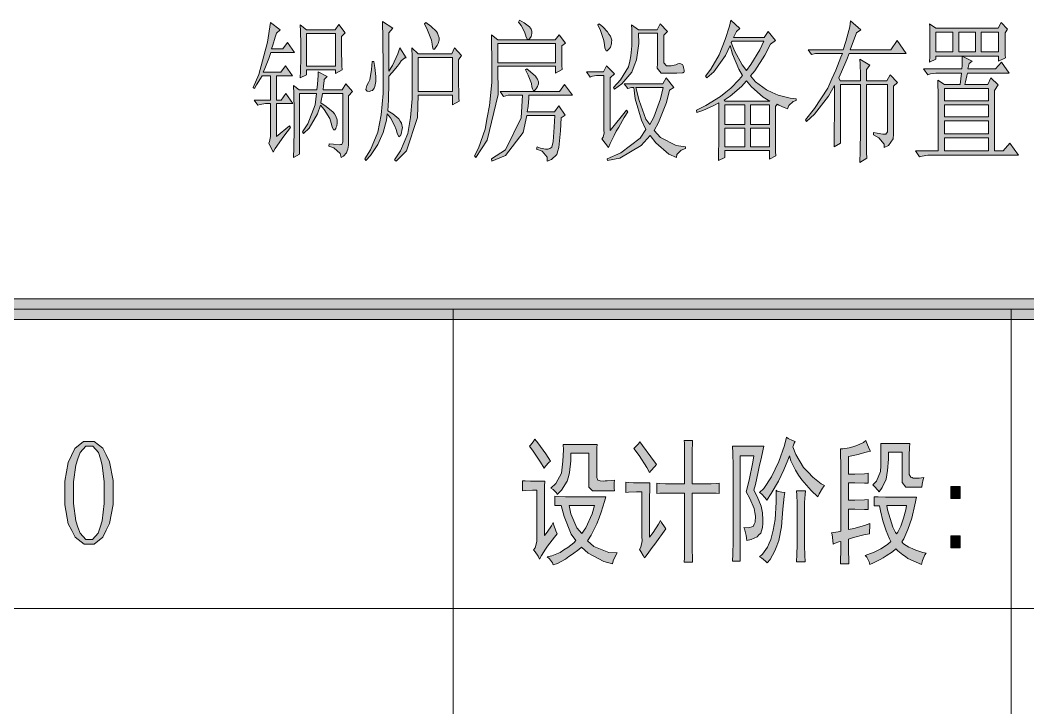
# Model space of a CAD drawing. Header units: millimetres. Extents: x 388 to 64525, y 87 to 607.
# Drawn here: x 64480.4 to 64501.52, y 325.46 to 339.87 of the extents above; entities that cross this region are included whole.
import ezdxf

# ---------------------------------------------------------------- set-up
doc = ezdxf.new("R2010")
doc.units = ezdxf.units.MM

msp = doc.modelspace()

# ---------------------------------------------------------------- hatches: boundary and pattern name
h = msp.add_hatch(color=0)
h.dxf.hatch_style = 2
h.paths.add_polyline_path([(64485.769, 337.431), (64486.041, 337.656), (64486.066, 337.62), (64485.923, 337.438), (64485.74, 337.18), (64485.704, 337.105), (64485.608, 337.294), (64485.626, 337.33), (64485.644, 337.431), (64485.644, 337.495), (64485.644, 338.122), (64485.597, 338.122), (64485.54, 338.122), (64485.429, 338.104), (64485.378, 338.086), (64485.3, 338.197), (64485.644, 338.197), (64485.644, 338.703), (64485.472, 338.703), (64485.436, 338.645), (64485.353, 338.513), (64485.307, 338.437), (64485.282, 338.462), (64485.403, 338.731), (64485.583, 339.412), (64485.644, 339.82), (64485.851, 339.67), (64485.769, 339.595), (64485.74, 339.512), (64485.694, 339.347), (64485.669, 339.269), (64485.905, 339.269), (64486.005, 339.405), (64486.149, 339.193), (64485.651, 339.193), (64485.608, 339.064), (64485.525, 338.86), (64485.489, 338.778), (64485.859, 338.778), (64485.959, 338.914), (64486.106, 338.703), (64485.769, 338.703), (64485.769, 338.197), (64485.869, 338.197), (64485.97, 338.337), (64486.113, 338.122), (64485.769, 338.122)])
h = msp.add_hatch(color=0)
h.paths.add_polyline_path([(64487.009, 338.828), (64486.403, 338.828), (64486.403, 338.728), (64486.267, 338.663), (64486.271, 338.803), (64486.278, 339.082), (64486.278, 339.222), (64486.278, 339.365), (64486.271, 339.638), (64486.267, 339.77), (64486.403, 339.666), (64487.001, 339.666), (64487.08, 339.781), (64487.209, 339.605), (64487.134, 339.53), (64487.134, 339.269), (64487.141, 338.914), (64487.145, 338.828), (64487.009, 338.753)])
h.paths.add_polyline_path([(64486.403, 339.591), (64486.403, 338.903), (64487.009, 338.903), (64487.009, 339.591)])
h = msp.add_hatch(color=0)
h.dxf.hatch_style = 2
h.paths.add_polyline_path([(64487.994, 339.845), (64488.213, 339.706), (64488.13, 339.605), (64488.13, 338.799), (64488.205, 338.921), (64488.316, 339.165), (64488.356, 339.29), (64488.492, 339.079), (64488.463, 339.079), (64488.388, 339.021), (64488.349, 338.964), (64488.309, 338.907), (64488.198, 338.774), (64488.13, 338.699), (64488.13, 338.563), (64488.119, 338.197), (64488.105, 337.972), (64488.209, 337.907), (64488.338, 337.8), (64488.367, 337.757), (64488.395, 337.714), (64488.413, 337.617), (64488.402, 337.563), (64488.395, 337.509), (64488.37, 337.445), (64488.352, 337.438), (64488.338, 337.427), (64488.298, 337.499), (64488.277, 337.581), (64488.248, 337.663), (64488.159, 337.825), (64488.094, 337.907), (64488.076, 337.775), (64488.005, 337.517), (64487.951, 337.391), (64487.897, 337.266), (64487.743, 337.033), (64487.643, 336.929), (64487.625, 336.965), (64487.743, 337.155), (64487.897, 337.524), (64487.933, 337.706), (64487.969, 337.889), (64488.005, 338.337), (64488.005, 338.599), (64488.005, 338.864), (64488.001, 339.487)])
h = msp.add_hatch(color=0)
h.dxf.hatch_style = 2
h.paths.add_polyline_path([(64488.9, 339.82), (64489.004, 339.745), (64489.126, 339.631), (64489.144, 339.595), (64489.162, 339.555), (64489.18, 339.498), (64489.18, 339.48), (64489.18, 339.448), (64489.158, 339.38), (64489.137, 339.34), (64489.112, 339.304), (64489.083, 339.265), (64489.072, 339.265), (64489.058, 339.265), (64489.04, 339.315), (64489.037, 339.365), (64489.022, 339.448), (64488.94, 339.663), (64488.872, 339.795)])
h = msp.add_hatch(color=0)
h.dxf.hatch_style = 2
h.paths.add_polyline_path([(64490.864, 339.871), (64490.964, 339.813), (64491.079, 339.731), (64491.097, 339.706), (64491.111, 339.681), (64491.125, 339.638), (64491.125, 339.616), (64491.125, 339.598), (64491.118, 339.555), (64491.108, 339.53), (64491.1, 339.505), (64491.072, 339.473), (64491.054, 339.466), (64491.036, 339.462), (64491.004, 339.512), (64490.993, 339.566), (64490.971, 339.623), (64490.9, 339.756), (64490.846, 339.831)])
h = msp.add_hatch(color=0)
h.dxf.hatch_style = 2
h.paths.add_polyline_path([(64492.512, 339.77), (64492.537, 339.795), (64492.612, 339.731), (64492.713, 339.627), (64492.741, 339.58), (64492.774, 339.537), (64492.799, 339.451), (64492.795, 339.412), (64492.795, 339.373), (64492.774, 339.304), (64492.752, 339.279), (64492.731, 339.254), (64492.706, 339.229), (64492.684, 339.229), (64492.655, 339.294), (64492.648, 339.355), (64492.634, 339.444), (64492.566, 339.652)])
h = msp.add_hatch(color=0)
h.dxf.hatch_style = 2
h.paths.add_polyline_path([(64493.895, 339.039), (64493.895, 338.978), (64493.945, 338.914), (64493.995, 338.914), (64494.046, 338.914), (64494.142, 338.935), (64494.185, 338.953), (64494.228, 338.964), (64494.282, 338.943), (64494.296, 338.91), (64494.307, 338.875), (64494.321, 338.821), (64494.321, 338.803), (64494.321, 338.789), (64494.311, 338.774), (64494.3, 338.771), (64494.289, 338.767), (64494.167, 338.763), (64494.06, 338.763), (64493.913, 338.763), (64493.834, 338.763), (64493.755, 338.864), (64493.763, 338.964), (64493.763, 339.595), (64493.361, 339.595), (64493.368, 339.38), (64493.322, 339.039), (64493.272, 338.91), (64493.221, 338.781), (64493.014, 338.538), (64492.856, 338.427), (64492.838, 338.462), (64492.981, 338.62), (64493.153, 338.892), (64493.178, 339.011), (64493.204, 339.125), (64493.225, 339.33), (64493.225, 339.419), (64493.225, 339.505), (64493.221, 339.684), (64493.218, 339.77), (64493.361, 339.67), (64493.752, 339.67), (64493.816, 339.795), (64493.97, 339.631), (64493.895, 339.555)])
h = msp.add_hatch(color=0)
h.paths.add_polyline_path([(64495.038, 336.929), (64495.042, 337.079), (64495.045, 337.33), (64495.045, 337.431), (64495.045, 338.136), (64494.941, 338.079), (64494.712, 337.979), (64494.583, 337.932), (64494.576, 337.982), (64494.773, 338.083), (64495.081, 338.273), (64495.192, 338.362), (64495.3, 338.448), (64495.475, 338.624), (64495.543, 338.713), (64495.468, 338.846), (64495.335, 339.158), (64495.282, 339.34), (64495.185, 339.129), (64494.941, 338.789), (64494.791, 338.663), (64494.766, 338.699), (64494.877, 338.846), (64495.056, 339.147), (64495.117, 339.304), (64495.181, 339.462), (64495.271, 339.745), (64495.3, 339.871), (64495.489, 339.695), (64495.418, 339.631), (64495.353, 339.505), (64495.995, 339.505), (64496.077, 339.631), (64496.231, 339.444), (64496.131, 339.369), (64496.013, 339.14), (64495.801, 338.806), (64495.708, 338.703), (64495.816, 338.581), (64496.045, 338.409), (64496.167, 338.355), (64496.292, 338.301), (64496.539, 338.237), (64496.665, 338.222), (64496.665, 338.187), (64496.604, 338.165), (64496.511, 338.079), (64496.486, 338.011), (64496.414, 338.04), (64496.303, 338.09), (64496.267, 338.111), (64496.231, 338.061), (64496.231, 337.406), (64496.231, 337.305), (64496.235, 337.115), (64496.242, 337.029), (64496.106, 336.954), (64496.106, 337.14), (64495.174, 337.14), (64495.174, 336.99)])
h.paths.add_polyline_path([(64495.325, 339.43), (64495.307, 339.405), (64495.375, 339.229), (64495.536, 338.935), (64495.626, 338.814), (64495.719, 338.939), (64495.902, 339.247), (64495.988, 339.43)])
h.paths.add_polyline_path([(64495.626, 338.599), (64495.518, 338.48), (64495.282, 338.28), (64495.156, 338.197), (64495.181, 338.172), (64496.088, 338.172), (64496.113, 338.172), (64495.973, 338.258), (64495.73, 338.473)])
h.paths.add_polyline_path([(64495.174, 338.097), (64495.174, 337.681), (64495.59, 337.681), (64495.59, 338.097)])
h.paths.add_polyline_path([(64495.708, 338.097), (64495.708, 337.681), (64496.106, 337.681), (64496.106, 338.097)])
h.paths.add_polyline_path([(64495.174, 337.606), (64495.174, 337.216), (64495.59, 337.216), (64495.59, 337.606)])
h.paths.add_polyline_path([(64495.708, 337.606), (64495.708, 337.216), (64496.106, 337.216), (64496.106, 337.606)])
h = msp.add_hatch(color=0)
h.dxf.hatch_style = 2
h.paths.add_polyline_path([(64498.015, 338.599), (64498.015, 338.724), (64498.008, 338.95), (64498.005, 339.05), (64498.213, 338.925), (64498.141, 338.839), (64498.141, 338.599), (64498.567, 338.599), (64498.639, 338.724), (64498.793, 338.563), (64498.711, 338.488), (64498.711, 337.481), (64498.703, 337.38), (64498.603, 337.241), (64498.514, 337.205), (64498.514, 337.273), (64498.399, 337.406), (64498.288, 337.466), (64498.288, 337.517), (64498.367, 337.499), (64498.481, 337.481), (64498.517, 337.481), (64498.549, 337.481), (64498.585, 337.531), (64498.585, 337.581), (64498.585, 338.523), (64498.141, 338.523), (64498.141, 337.506), (64498.141, 337.363), (64498.144, 337.097), (64498.152, 336.979), (64498.005, 336.89), (64498.008, 337.122), (64498.015, 337.549), (64498.015, 337.746), (64498.015, 338.523), (64497.6, 338.523), (64497.6, 337.291), (64497.464, 337.216), (64497.467, 337.416), (64497.471, 338.058), (64497.471, 338.498), (64497.345, 338.28), (64497.052, 337.9), (64496.883, 337.746), (64496.865, 337.782), (64497.055, 338.022), (64497.328, 338.448), (64497.414, 338.638), (64497.496, 338.824), (64497.607, 339.093), (64497.636, 339.175), (64497.073, 339.175), (64496.991, 339.15), (64496.919, 339.251), (64497.654, 339.251), (64497.711, 339.426), (64497.79, 339.731), (64497.808, 339.856), (64498.023, 339.666), (64497.933, 339.605), (64497.797, 339.251), (64498.65, 339.251), (64498.782, 339.441), (64498.972, 339.175), (64497.779, 339.175), (64497.729, 339.043), (64497.621, 338.789), (64497.56, 338.663), (64497.589, 338.599)])
h = msp.add_hatch(color=0)
h.paths.add_polyline_path([(64499.463, 339.795), (64499.599, 339.706), (64500.903, 339.706), (64500.964, 339.82), (64501.1, 339.681), (64501.047, 339.605), (64501.047, 339.523), (64501.047, 339.383), (64501.047, 339.322), (64501.047, 339.261), (64501.05, 339.14), (64501.054, 339.079), (64500.91, 339.014), (64500.91, 339.115), (64499.599, 339.115), (64499.599, 339.054), (64499.463, 338.989), (64499.467, 339.115), (64499.47, 339.347), (64499.47, 339.455), (64499.47, 339.562), (64499.467, 339.731)])
h.paths.add_polyline_path([(64500.549, 339.62), (64500.549, 339.204), (64500.91, 339.204), (64500.91, 339.62)])
h.paths.add_polyline_path([(64499.599, 339.62), (64499.599, 339.204), (64499.95, 339.204), (64499.95, 339.62)])
h.paths.add_polyline_path([(64500.079, 339.62), (64500.079, 339.204), (64500.43, 339.204), (64500.43, 339.62)])
h = msp.add_hatch(color=0)
h.paths.add_polyline_path([(64491.752, 339.33), (64491.752, 339.165), (64491.756, 338.921), (64491.76, 338.839), (64491.623, 338.763), (64491.623, 338.903), (64490.412, 338.903), (64490.42, 338.312), (64490.19, 337.355), (64489.95, 336.99), (64489.922, 337.029), (64490.008, 337.187), (64490.144, 337.588), (64490.19, 337.832), (64490.237, 338.079), (64490.287, 338.563), (64490.287, 338.799), (64490.287, 339.039), (64490.28, 339.423), (64490.276, 339.566), (64490.412, 339.455), (64491.616, 339.455), (64491.699, 339.566), (64491.831, 339.39)])
h.paths.add_polyline_path([(64490.412, 339.38), (64490.412, 338.978), (64491.623, 338.978), (64491.623, 339.38)])
h = msp.add_hatch(color=0)
h.paths.add_polyline_path([(64488.248, 336.94), (64488.37, 337.133), (64488.524, 337.495), (64488.553, 337.663), (64488.582, 337.828), (64488.614, 338.222), (64488.614, 338.448), (64488.617, 338.674), (64488.614, 339.097), (64488.61, 339.29), (64488.739, 339.165), (64489.445, 339.165), (64489.506, 339.29), (64489.653, 339.129), (64489.588, 339.039), (64489.588, 338.67), (64489.592, 338.237), (64489.599, 338.172), (64489.463, 338.097), (64489.463, 338.298), (64488.739, 338.298), (64488.728, 337.828), (64488.499, 337.133), (64488.277, 336.915)])
h.paths.add_polyline_path([(64488.739, 339.089), (64488.739, 338.373), (64489.463, 338.373), (64489.463, 339.089)])
h = msp.add_hatch(color=0)
h.dxf.hatch_style = 2
h.paths.add_polyline_path([(64487.815, 339.004), (64487.833, 338.878), (64487.851, 338.688), (64487.851, 338.624), (64487.851, 338.588), (64487.843, 338.516), (64487.833, 338.48), (64487.822, 338.445), (64487.783, 338.398), (64487.75, 338.387), (64487.718, 338.373), (64487.675, 338.38), (64487.661, 338.398), (64487.646, 338.419), (64487.664, 338.498), (64487.697, 338.563), (64487.725, 338.62), (64487.765, 338.839), (64487.779, 339.004)])
h = msp.add_hatch(color=0)
h.dxf.hatch_style = 2
h.paths.add_polyline_path([(64492.766, 337.556), (64493.11, 337.982), (64493.135, 337.947), (64493.064, 337.832), (64492.946, 337.631), (64492.895, 337.545), (64492.849, 337.456), (64492.766, 337.287), (64492.731, 337.205), (64492.594, 337.38), (64492.62, 337.416), (64492.645, 337.506), (64492.637, 337.556), (64492.637, 338.713), (64492.519, 338.713), (64492.483, 338.713), (64492.397, 338.695), (64492.347, 338.674), (64492.268, 338.789), (64492.63, 338.789), (64492.691, 338.914), (64492.856, 338.749), (64492.766, 338.663)])
h = msp.add_hatch(color=0)
h.paths.add_polyline_path([(64499.338, 338.853), (64500.14, 338.853), (64500.147, 338.921), (64500.151, 339.054), (64500.151, 339.115), (64500.359, 339.014), (64500.294, 338.964), (64500.269, 338.853), (64500.846, 338.853), (64500.975, 338.989), (64501.136, 338.763), (64500.258, 338.763), (64500.244, 338.703), (64500.219, 338.581), (64500.205, 338.523), (64500.685, 338.523), (64500.749, 338.663), (64500.903, 338.513), (64500.828, 338.398), (64500.828, 337.13), (64501.011, 337.13), (64501.147, 337.291), (64501.326, 337.04), (64499.499, 337.04), (64499.431, 337.04), (64499.309, 337.022), (64499.255, 337.004), (64499.166, 337.13), (64499.642, 337.13), (64499.642, 338.283), (64499.642, 338.355), (64499.639, 338.516), (64499.635, 338.613), (64499.778, 338.523), (64500.104, 338.523), (64500.133, 338.763), (64499.66, 338.763), (64499.599, 338.763), (64499.481, 338.746), (64499.427, 338.728)])
h.paths.add_polyline_path([(64499.778, 337.406), (64499.778, 337.13), (64500.703, 337.13), (64500.703, 337.406)])
h.paths.add_polyline_path([(64499.778, 337.76), (64499.778, 337.491), (64500.703, 337.491), (64500.703, 337.76)])
h.paths.add_polyline_path([(64499.778, 338.437), (64499.778, 338.183), (64500.703, 338.183), (64500.703, 338.437)])
h.paths.add_polyline_path([(64499.778, 338.097), (64499.778, 337.846), (64500.703, 337.846), (64500.703, 338.097)])
h = msp.add_hatch(color=0)
h.dxf.hatch_style = 2
h.paths.add_polyline_path([(64486.647, 338.789), (64486.837, 338.688), (64486.772, 338.627), (64486.769, 338.602), (64486.754, 338.495), (64486.747, 338.412), (64487.145, 338.412), (64487.227, 338.538), (64487.363, 338.373), (64487.281, 338.287), (64487.281, 337.294), (64487.281, 337.248), (64487.267, 337.165), (64487.252, 337.13), (64487.242, 337.09), (64487.177, 337.022), (64487.127, 336.99), (64487.109, 337.079), (64486.976, 337.198), (64486.865, 337.23), (64486.872, 337.28), (64486.969, 337.269), (64487.087, 337.259), (64487.113, 337.262), (64487.138, 337.266), (64487.163, 337.323), (64487.163, 337.38), (64487.163, 338.337), (64486.736, 338.337), (64486.729, 338.287), (64486.711, 338.187), (64486.7, 338.136), (64486.815, 338.061), (64486.958, 337.943), (64486.987, 337.904), (64487.016, 337.861), (64487.044, 337.785), (64487.044, 337.746), (64487.044, 337.714), (64487.034, 337.656), (64487.023, 337.628), (64487.012, 337.599), (64486.991, 337.57), (64486.969, 337.57), (64486.937, 337.638), (64486.919, 337.71), (64486.887, 337.81), (64486.772, 337.997), (64486.693, 338.086), (64486.632, 337.904), (64486.457, 337.606), (64486.339, 337.495), (64486.314, 337.531), (64486.428, 337.696), (64486.579, 338.097), (64486.611, 338.337), (64486.256, 338.337), (64486.256, 337.065), (64486.131, 336.99), (64486.134, 337.198), (64486.142, 337.595), (64486.142, 337.782), (64486.142, 337.972), (64486.134, 338.33), (64486.131, 338.502), (64486.249, 338.412), (64486.618, 338.412), (64486.629, 338.527), (64486.643, 338.713)])
h = msp.add_hatch(color=0)
h.dxf.hatch_style = 2
h.paths.add_polyline_path([(64490.993, 338.828), (64491.018, 338.853), (64491.1, 338.789), (64491.201, 338.695), (64491.222, 338.663), (64491.244, 338.631), (64491.262, 338.581), (64491.262, 338.563), (64491.262, 338.538), (64491.244, 338.48), (64491.222, 338.448), (64491.201, 338.419), (64491.176, 338.387), (64491.158, 338.387), (64491.136, 338.43), (64491.125, 338.473), (64491.115, 338.545), (64491.047, 338.72)])
h = msp.add_hatch(color=0)
h.dxf.hatch_style = 2
h.paths.add_polyline_path([(64490.459, 338.373), (64491.706, 338.373), (64491.813, 338.523), (64491.978, 338.298), (64491.065, 338.298), (64491.065, 338.237), (64491.047, 338.061), (64491.029, 337.947), (64491.598, 337.947), (64491.688, 338.072), (64491.824, 337.882), (64491.742, 337.821), (64491.727, 337.549), (64491.692, 337.205), (64491.67, 337.13), (64491.649, 337.054), (64491.534, 336.947), (64491.444, 336.915), (64491.448, 336.997), (64491.34, 337.122), (64491.226, 337.165), (64491.237, 337.216), (64491.308, 337.191), (64491.412, 337.165), (64491.444, 337.165), (64491.462, 337.165), (64491.502, 337.183), (64491.52, 337.198), (64491.541, 337.212), (64491.57, 337.327), (64491.58, 337.423), (64491.588, 337.52), (64491.602, 337.746), (64491.606, 337.871), (64491.018, 337.871), (64490.943, 337.513), (64490.574, 337.033), (64490.287, 336.915), (64490.276, 336.965), (64490.574, 337.155), (64490.9, 337.821), (64490.928, 338.298), (64490.631, 338.298), (64490.531, 338.273)])
h = msp.add_hatch(color=0)
h.paths.add_polyline_path([(64493.064, 338.538), (64493.87, 338.538), (64493.942, 338.663), (64494.103, 338.462), (64494.013, 338.402), (64493.945, 338.147), (64493.784, 337.728), (64493.687, 337.556), (64493.82, 337.413), (64494.149, 337.244), (64494.35, 337.216), (64494.35, 337.18), (64494.257, 337.148), (64494.164, 337.054), (64494.16, 336.99), (64493.999, 337.065), (64493.723, 337.298), (64493.608, 337.456), (64493.419, 337.241), (64492.967, 336.979), (64492.709, 336.929), (64492.702, 336.965), (64492.992, 337.087), (64493.397, 337.395), (64493.515, 337.581), (64493.422, 337.778), (64493.293, 338.219), (64493.264, 338.462), (64493.218, 338.462), (64493.135, 338.437)])
h.paths.add_polyline_path([(64493.307, 338.462), (64493.372, 338.187), (64493.515, 337.796), (64493.598, 337.685), (64493.684, 337.835), (64493.823, 338.222), (64493.877, 338.462)])
h = msp.add_hatch(color=0)
h.dxf.hatch_style = 2
h.paths.add_polyline_path([(64464.508, 333.6), (64464.508, 334.03), (64514.558, 334.03), (64514.558, 333.6)])
h = msp.add_hatch(color=0)
h.dxf.hatch_style = 2
h.paths.add_polyline_path([(64491.186, 331.089), (64491.254, 331.014), (64491.419, 330.784), (64491.516, 330.627), (64491.48, 330.598), (64491.412, 330.523), (64491.38, 330.48), (64491.308, 330.609), (64491.154, 330.838), (64491.075, 330.942), (64491.1, 330.963), (64491.154, 331.035)])
h = msp.add_hatch(color=0)
h.dxf.hatch_style = 2
h.paths.add_polyline_path([(64496.6, 330.931), (64496.661, 330.766), (64496.819, 330.498), (64496.916, 330.394), (64497.016, 330.29), (64497.188, 330.154), (64497.259, 330.118), (64497.216, 330.06), (64497.148, 329.942), (64497.123, 329.881), (64496.984, 330.01), (64496.783, 330.24), (64496.718, 330.336), (64496.654, 330.437), (64496.557, 330.637), (64496.525, 330.738), (64496.496, 330.652), (64496.407, 330.447), (64496.353, 330.326), (64496.296, 330.207), (64496.145, 329.949), (64496.052, 329.813), (64496.016, 329.863), (64495.941, 329.942), (64495.898, 329.971), (64495.988, 330.057), (64496.152, 330.301), (64496.228, 330.462), (64496.306, 330.623), (64496.425, 330.956), (64496.464, 331.132), (64496.5, 331.103), (64496.589, 331.06), (64496.643, 331.042), (64496.625, 331.003), (64496.604, 330.945)])
h = msp.add_hatch(color=0)
h.paths.add_polyline_path([(64481.842, 328.892), (64481.735, 328.892), (64481.552, 329.032), (64481.48, 329.172), (64481.405, 329.315), (64481.33, 329.713), (64481.33, 329.971), (64481.33, 330.211), (64481.401, 330.598), (64481.473, 330.745), (64481.545, 330.892), (64481.727, 331.039), (64481.842, 331.039), (64481.949, 331.039), (64482.129, 330.899), (64482.2, 330.759), (64482.272, 330.616), (64482.344, 330.222), (64482.344, 329.971), (64482.344, 329.72), (64482.272, 329.322), (64482.2, 329.179), (64482.129, 329.036), (64481.949, 328.892)])
h.paths.add_polyline_path([(64481.842, 330.942), (64481.774, 330.942), (64481.656, 330.809), (64481.609, 330.677), (64481.563, 330.544), (64481.516, 330.193), (64481.516, 329.971), (64481.516, 329.738), (64481.563, 329.376), (64481.609, 329.247), (64481.656, 329.118), (64481.774, 328.989), (64481.842, 328.989), (64481.914, 328.989), (64482.032, 329.118), (64482.071, 329.247), (64482.114, 329.376), (64482.157, 329.738), (64482.157, 329.971), (64482.157, 330.193), (64482.118, 330.544), (64482.078, 330.677), (64482.039, 330.809), (64481.921, 330.942)])
h = msp.add_hatch(color=0)
h.dxf.hatch_style = 2
h.paths.add_polyline_path([(64492.469, 330.007), (64492.397, 330.007), (64492.322, 330.086), (64492.319, 330.164), (64492.319, 330.795), (64491.946, 330.795), (64491.946, 330.637), (64491.917, 330.39), (64491.892, 330.297), (64491.864, 330.207), (64491.749, 330.021), (64491.659, 329.928), (64491.641, 329.967), (64491.573, 330.035), (64491.523, 330.06), (64491.631, 330.157), (64491.749, 330.376), (64491.763, 330.501), (64491.778, 330.627), (64491.788, 330.863), (64491.785, 330.974), (64492.494, 330.974), (64492.491, 330.906), (64492.487, 330.738), (64492.487, 330.637), (64492.487, 330.333), (64492.487, 330.286), (64492.508, 330.232), (64492.534, 330.225), (64492.555, 330.218), (64492.623, 330.211), (64492.663, 330.215), (64492.706, 330.218), (64492.802, 330.225), (64492.86, 330.232), (64492.849, 330.175), (64492.849, 330.06), (64492.86, 330.007)])
h = msp.add_hatch(color=0)
h.dxf.hatch_style = 2
h.paths.add_polyline_path([(64493.39, 331.031), (64493.444, 330.956), (64493.619, 330.72), (64493.737, 330.558), (64493.698, 330.512), (64493.626, 330.429), (64493.594, 330.39), (64493.537, 330.494), (64493.372, 330.748), (64493.264, 330.895), (64493.293, 330.924), (64493.358, 330.992)])
h = msp.add_hatch(color=0)
h.dxf.hatch_style = 2
h.paths.add_polyline_path([(64494.329, 330.154), (64494.329, 330.716), (64494.329, 330.827), (64494.325, 331.003), (64494.318, 331.064), (64494.497, 331.064), (64494.493, 330.992), (64494.49, 330.863), (64494.49, 330.806), (64494.49, 330.154), (64494.834, 330.154), (64494.884, 330.154), (64494.995, 330.157), (64495.056, 330.164), (64495.056, 329.949), (64494.991, 329.957), (64494.884, 329.96), (64494.845, 329.96), (64494.49, 329.96), (64494.49, 328.835), (64494.49, 328.767), (64494.493, 328.602), (64494.497, 328.509), (64494.318, 328.509), (64494.325, 328.602), (64494.329, 328.76), (64494.329, 328.824), (64494.329, 329.96), (64493.999, 329.96), (64493.934, 329.96), (64493.809, 329.957), (64493.745, 329.949), (64493.745, 330.164), (64493.809, 330.157), (64493.927, 330.154), (64493.981, 330.154)])
h = msp.add_hatch(color=0)
h.dxf.hatch_style = 2
h.paths.add_polyline_path([(64495.991, 330.942), (64495.977, 330.877), (64495.93, 330.68), (64495.898, 330.541), (64495.869, 330.404), (64495.812, 330.139), (64495.78, 330.017), (64495.848, 329.888), (64495.93, 329.688), (64495.945, 329.616), (64495.959, 329.548), (64495.97, 329.398), (64495.966, 329.319), (64495.962, 329.24), (64495.923, 329.122), (64495.887, 329.082), (64495.851, 329.043), (64495.726, 328.986), (64495.636, 328.968), (64495.622, 329.072), (64495.586, 329.208), (64495.568, 329.24), (64495.658, 329.229), (64495.765, 329.261), (64495.787, 329.308), (64495.805, 329.351), (64495.812, 329.476), (64495.798, 329.555), (64495.787, 329.634), (64495.697, 329.849), (64495.622, 329.982), (64495.679, 330.232), (64495.758, 330.609), (64495.78, 330.738), (64495.493, 330.738), (64495.493, 328.531), (64495.332, 328.531), (64495.339, 328.681), (64495.343, 328.946), (64495.343, 329.061), (64495.343, 330.401), (64495.343, 330.53), (64495.339, 330.799), (64495.332, 330.942)])
h = msp.add_hatch(color=0)
h.dxf.hatch_style = 2
h.paths.add_polyline_path([(64498.223, 330.838), (64498.162, 330.824), (64498.033, 330.788), (64497.965, 330.77), (64497.894, 330.756), (64497.797, 330.73), (64497.765, 330.727), (64497.765, 330.354), (64497.894, 330.354), (64498.101, 330.365), (64498.18, 330.376), (64498.18, 330.164), (64498.101, 330.168), (64497.894, 330.175), (64497.765, 330.175), (64497.765, 329.813), (64497.894, 329.813), (64498.101, 329.82), (64498.18, 329.824), (64498.18, 329.613), (64498.101, 329.616), (64497.894, 329.623), (64497.765, 329.623), (64497.765, 329.193), (64497.876, 329.218), (64498.101, 329.279), (64498.213, 329.319), (64498.209, 329.261), (64498.205, 329.154), (64498.205, 329.104), (64498.087, 329.082), (64497.869, 329.025), (64497.765, 328.993), (64497.765, 328.799), (64497.765, 328.731), (64497.772, 328.57), (64497.775, 328.473), (64497.596, 328.473), (64497.6, 328.57), (64497.607, 328.731), (64497.607, 328.799), (64497.607, 328.946), (64497.564, 328.935), (64497.482, 328.907), (64497.446, 328.889), (64497.435, 328.968), (64497.421, 329.089), (64497.41, 329.129), (64497.453, 329.132), (64497.55, 329.15), (64497.607, 329.161), (64497.607, 330.469), (64497.607, 330.562), (64497.6, 330.77), (64497.596, 330.885), (64497.646, 330.885), (64497.779, 330.906), (64497.858, 330.931), (64497.94, 330.953), (64498.076, 331.021), (64498.13, 331.064), (64498.148, 331.003), (64498.195, 330.888)])
h = msp.add_hatch(color=0)
h.dxf.hatch_style = 2
h.paths.add_polyline_path([(64499.051, 330.996), (64499.047, 330.913), (64499.04, 330.756), (64499.04, 330.68), (64499.04, 330.401), (64499.04, 330.351), (64499.069, 330.29), (64499.098, 330.283), (64499.123, 330.272), (64499.248, 330.275), (64499.345, 330.286), (64499.33, 330.247), (64499.309, 330.146), (64499.305, 330.086), (64499.04, 330.086), (64498.969, 330.086), (64498.893, 330.179), (64498.89, 330.275), (64498.89, 330.816), (64498.603, 330.816), (64498.603, 330.67), (64498.585, 330.433), (64498.567, 330.344), (64498.553, 330.254), (64498.471, 330.075), (64498.41, 329.982), (64498.377, 330.021), (64498.313, 330.096), (64498.273, 330.129), (64498.352, 330.207), (64498.438, 330.408), (64498.442, 330.53), (64498.445, 330.652), (64498.445, 330.885), (64498.442, 330.996)])
h = msp.add_hatch(color=0)
h.dxf.hatch_style = 2
h.paths.add_polyline_path([(64491.398, 330.207), (64491.391, 330.107), (64491.387, 329.881), (64491.387, 329.759), (64491.387, 329.072), (64491.444, 329.14), (64491.537, 329.272), (64491.573, 329.34), (64491.588, 329.287), (64491.631, 329.168), (64491.659, 329.104), (64491.602, 329.036), (64491.502, 328.907), (64491.455, 328.846), (64491.409, 328.785), (64491.326, 328.649), (64491.287, 328.574), (64491.258, 328.638), (64491.194, 328.731), (64491.161, 328.767), (64491.194, 328.81), (64491.229, 328.943), (64491.229, 329.025), (64491.229, 330.017), (64491.14, 330.017), (64490.993, 330.01), (64490.932, 330.007), (64490.932, 330.218), (64490.986, 330.215), (64491.1, 330.207), (64491.161, 330.207)])
h = msp.add_hatch(color=0)
h.dxf.hatch_style = 2
h.paths.add_polyline_path([(64493.601, 330.175), (64493.598, 330.068), (64493.594, 329.842), (64493.594, 329.724), (64493.594, 329.036), (64493.666, 329.132), (64493.78, 329.308), (64493.82, 329.387), (64493.845, 329.34), (64493.906, 329.251), (64493.938, 329.208), (64493.702, 328.889), (64493.648, 328.817), (64493.544, 328.67), (64493.49, 328.599), (64493.462, 328.649), (64493.408, 328.738), (64493.383, 328.778), (64493.411, 328.824), (64493.436, 328.957), (64493.433, 329.046), (64493.433, 329.982), (64493.318, 329.982), (64493.15, 329.978), (64493.096, 329.971), (64493.096, 330.186), (64493.161, 330.179), (64493.254, 330.175), (64493.279, 330.175)])
h = msp.add_hatch(color=0)
h.dxf.hatch_style = 2
h.paths.add_polyline_path([(64500.108, 329.849), (64499.911, 329.849), (64499.911, 330.096), (64500.108, 330.096)])
h = msp.add_hatch(color=0)
h.paths.add_polyline_path([(64491.609, 329.892), (64491.674, 329.888), (64491.828, 329.881), (64491.91, 329.881), (64492.673, 329.881), (64492.648, 329.781), (64492.577, 329.559), (64492.534, 329.437), (64492.487, 329.315), (64492.369, 329.075), (64492.293, 328.957), (64492.426, 328.839), (64492.741, 328.717), (64492.917, 328.71), (64492.885, 328.66), (64492.831, 328.541), (64492.817, 328.473), (64492.634, 328.523), (64492.308, 328.699), (64492.165, 328.824), (64492.111, 328.778), (64491.978, 328.681), (64491.903, 328.627), (64491.828, 328.574), (64491.663, 328.484), (64491.573, 328.452), (64491.555, 328.495), (64491.494, 328.581), (64491.448, 328.62), (64491.541, 328.642), (64491.717, 328.717), (64491.799, 328.767), (64491.881, 328.817), (64492.003, 328.917), (64492.046, 328.968), (64491.953, 329.1), (64491.803, 329.466), (64491.742, 329.702), (64491.609, 329.702)])
h.paths.add_polyline_path([(64492.175, 329.115), (64492.258, 329.229), (64492.39, 329.523), (64492.437, 329.702), (64491.91, 329.702), (64491.942, 329.527), (64492.071, 329.233)])
h = msp.add_hatch(color=0)
h.dxf.hatch_style = 2
h.paths.add_polyline_path([(64496.432, 329.971), (64496.414, 329.888), (64496.385, 329.62), (64496.371, 329.437), (64496.36, 329.254), (64496.306, 328.964), (64496.263, 328.857), (64496.22, 328.749), (64496.12, 328.57), (64496.059, 328.495), (64496.023, 328.534), (64495.941, 328.599), (64495.898, 328.62), (64495.962, 328.681), (64496.063, 328.824), (64496.099, 328.907), (64496.134, 328.989), (64496.188, 329.183), (64496.206, 329.297), (64496.228, 329.408), (64496.245, 329.77), (64496.245, 330.017), (64496.271, 330), (64496.364, 329.978)])
h = msp.add_hatch(color=0)
h.dxf.hatch_style = 2
h.paths.add_polyline_path([(64496.862, 330.007), (64496.855, 329.928), (64496.844, 329.759), (64496.844, 329.666), (64496.844, 328.914), (64496.844, 328.857), (64496.851, 328.66), (64496.855, 328.52), (64496.675, 328.52), (64496.679, 328.67), (64496.686, 328.874), (64496.686, 328.925), (64496.686, 329.666), (64496.686, 329.745), (64496.679, 329.917), (64496.675, 330.007)])
h = msp.add_hatch(color=0)
h.paths.add_polyline_path([(64499.187, 329.871), (64499.158, 329.713), (64499.094, 329.433), (64499.051, 329.312), (64499.008, 329.193), (64498.922, 329.003), (64498.883, 328.935), (64498.918, 328.896), (64499.029, 328.824), (64499.101, 328.796), (64499.173, 328.763), (64499.32, 328.717), (64499.395, 328.699), (64499.366, 328.667), (64499.316, 328.548), (64499.295, 328.462), (64499.18, 328.509), (64499.012, 328.588), (64498.958, 328.627), (64498.904, 328.663), (64498.8, 328.746), (64498.754, 328.788), (64498.685, 328.731), (64498.556, 328.642), (64498.492, 328.602), (64498.431, 328.566), (64498.291, 328.495), (64498.213, 328.462), (64498.198, 328.52), (64498.148, 328.613), (64498.112, 328.652), (64498.173, 328.67), (64498.302, 328.72), (64498.374, 328.756), (64498.445, 328.788), (64498.585, 328.885), (64498.653, 328.946), (64498.621, 329.003), (64498.553, 329.168), (64498.517, 329.272), (64498.485, 329.376), (64498.435, 329.584), (64498.417, 329.691), (64498.388, 329.691), (64498.331, 329.691), (64498.306, 329.691), (64498.306, 329.881), (64498.388, 329.878), (64498.539, 329.871), (64498.61, 329.871)])
h.paths.add_polyline_path([(64498.567, 329.702), (64498.585, 329.605), (64498.635, 329.423), (64498.668, 329.337), (64498.696, 329.247), (64498.75, 329.132), (64498.771, 329.104), (64498.8, 329.143), (64498.861, 329.265), (64498.89, 329.347), (64498.918, 329.43), (64498.965, 329.605), (64498.983, 329.702), (64498.61, 329.702)])
h = msp.add_hatch(color=0)
h.dxf.hatch_style = 2
h.paths.add_polyline_path([(64500.108, 328.81), (64499.911, 328.81), (64499.911, 329.061), (64500.108, 329.061)])

# ---------------------------------------------------------------- linework, layer by layer
at = {"color": 0, "lineweight": 0}
for points in [[(64485.769, 337.431), (64486.041, 337.656), (64486.066, 337.62), (64485.923, 337.438), (64485.74, 337.18), (64485.704, 337.105), (64485.608, 337.294), (64485.626, 337.33), (64485.644, 337.431), (64485.644, 337.495), (64485.644, 338.122), (64485.597, 338.122), (64485.54, 338.122), (64485.429, 338.104), (64485.378, 338.086), (64485.3, 338.197), (64485.644, 338.197), (64485.644, 338.703), (64485.472, 338.703), (64485.436, 338.645), (64485.353, 338.513), (64485.307, 338.437), (64485.282, 338.462), (64485.403, 338.731), (64485.583, 339.412), (64485.644, 339.82), (64485.851, 339.67), (64485.769, 339.595), (64485.74, 339.512), (64485.694, 339.347), (64485.669, 339.269), (64485.905, 339.269), (64486.005, 339.405), (64486.149, 339.193), (64485.651, 339.193), (64485.608, 339.064), (64485.525, 338.86), (64485.489, 338.778), (64485.859, 338.778), (64485.959, 338.914), (64486.106, 338.703), (64485.769, 338.703), (64485.769, 338.197), (64485.869, 338.197), (64485.97, 338.337), (64486.113, 338.122), (64485.769, 338.122)], [(64487.009, 338.828), (64486.403, 338.828), (64486.403, 338.728), (64486.267, 338.663), (64486.271, 338.803), (64486.278, 339.082), (64486.278, 339.222), (64486.278, 339.365), (64486.271, 339.638), (64486.267, 339.77), (64486.403, 339.666), (64487.001, 339.666), (64487.08, 339.781), (64487.209, 339.605), (64487.134, 339.53), (64487.134, 339.269), (64487.141, 338.914), (64487.145, 338.828), (64487.009, 338.753)], [(64487.994, 339.845), (64488.213, 339.706), (64488.13, 339.605), (64488.13, 338.799), (64488.205, 338.921), (64488.316, 339.165), (64488.356, 339.29), (64488.492, 339.079), (64488.463, 339.079), (64488.388, 339.021), (64488.349, 338.964), (64488.309, 338.907), (64488.198, 338.774), (64488.13, 338.699), (64488.13, 338.563), (64488.119, 338.197), (64488.105, 337.972), (64488.209, 337.907), (64488.338, 337.8), (64488.367, 337.757), (64488.395, 337.714), (64488.413, 337.617), (64488.402, 337.563), (64488.395, 337.509), (64488.37, 337.445), (64488.352, 337.438), (64488.338, 337.427), (64488.298, 337.499), (64488.277, 337.581), (64488.248, 337.663), (64488.159, 337.825), (64488.094, 337.907), (64488.076, 337.775), (64488.005, 337.517), (64487.951, 337.391), (64487.897, 337.266), (64487.743, 337.033), (64487.643, 336.929), (64487.625, 336.965), (64487.743, 337.155), (64487.897, 337.524), (64487.933, 337.706), (64487.969, 337.889), (64488.005, 338.337), (64488.005, 338.599), (64488.005, 338.864), (64488.001, 339.487)], [(64488.9, 339.82), (64489.004, 339.745), (64489.126, 339.631), (64489.144, 339.595), (64489.162, 339.555), (64489.18, 339.498), (64489.18, 339.48), (64489.18, 339.448), (64489.158, 339.38), (64489.137, 339.34), (64489.112, 339.304), (64489.083, 339.265), (64489.072, 339.265), (64489.058, 339.265), (64489.04, 339.315), (64489.037, 339.365), (64489.022, 339.448), (64488.94, 339.663), (64488.872, 339.795)], [(64490.864, 339.871), (64490.964, 339.813), (64491.079, 339.731), (64491.097, 339.706), (64491.111, 339.681), (64491.125, 339.638), (64491.125, 339.616), (64491.125, 339.598), (64491.118, 339.555), (64491.108, 339.53), (64491.1, 339.505), (64491.072, 339.473), (64491.054, 339.466), (64491.036, 339.462), (64491.004, 339.512), (64490.993, 339.566), (64490.971, 339.623), (64490.9, 339.756), (64490.846, 339.831)], [(64492.512, 339.77), (64492.537, 339.795), (64492.612, 339.731), (64492.713, 339.627), (64492.741, 339.58), (64492.774, 339.537), (64492.799, 339.451), (64492.795, 339.412), (64492.795, 339.373), (64492.774, 339.304), (64492.752, 339.279), (64492.731, 339.254), (64492.706, 339.229), (64492.684, 339.229), (64492.655, 339.294), (64492.648, 339.355), (64492.634, 339.444), (64492.566, 339.652)], [(64493.895, 339.039), (64493.895, 338.978), (64493.945, 338.914), (64493.995, 338.914), (64494.046, 338.914), (64494.142, 338.935), (64494.185, 338.953), (64494.228, 338.964), (64494.282, 338.943), (64494.296, 338.91), (64494.307, 338.875), (64494.321, 338.821), (64494.321, 338.803), (64494.321, 338.789), (64494.311, 338.774), (64494.3, 338.771), (64494.289, 338.767), (64494.167, 338.763), (64494.06, 338.763), (64493.913, 338.763), (64493.834, 338.763), (64493.755, 338.864), (64493.763, 338.964), (64493.763, 339.595), (64493.361, 339.595), (64493.368, 339.38), (64493.322, 339.039), (64493.272, 338.91), (64493.221, 338.781), (64493.014, 338.538), (64492.856, 338.427), (64492.838, 338.462), (64492.981, 338.62), (64493.153, 338.892), (64493.178, 339.011), (64493.204, 339.125), (64493.225, 339.33), (64493.225, 339.419), (64493.225, 339.505), (64493.221, 339.684), (64493.218, 339.77), (64493.361, 339.67), (64493.752, 339.67), (64493.816, 339.795), (64493.97, 339.631), (64493.895, 339.555)], [(64495.038, 336.929), (64495.042, 337.079), (64495.045, 337.33), (64495.045, 337.431), (64495.045, 338.136), (64494.941, 338.079), (64494.712, 337.979), (64494.583, 337.932), (64494.576, 337.982), (64494.773, 338.083), (64495.081, 338.273), (64495.192, 338.362), (64495.3, 338.448), (64495.475, 338.624), (64495.543, 338.713), (64495.468, 338.846), (64495.335, 339.158), (64495.282, 339.34), (64495.185, 339.129), (64494.941, 338.789), (64494.791, 338.663), (64494.766, 338.699), (64494.877, 338.846), (64495.056, 339.147), (64495.117, 339.304), (64495.181, 339.462), (64495.271, 339.745), (64495.3, 339.871), (64495.489, 339.695), (64495.418, 339.631), (64495.353, 339.505), (64495.995, 339.505), (64496.077, 339.631), (64496.231, 339.444), (64496.131, 339.369), (64496.013, 339.14), (64495.801, 338.806), (64495.708, 338.703), (64495.816, 338.581), (64496.045, 338.409), (64496.167, 338.355), (64496.292, 338.301), (64496.539, 338.237), (64496.665, 338.222), (64496.665, 338.187), (64496.604, 338.165), (64496.511, 338.079), (64496.486, 338.011), (64496.414, 338.04), (64496.303, 338.09), (64496.267, 338.111), (64496.231, 338.061), (64496.231, 337.406), (64496.231, 337.305), (64496.235, 337.115), (64496.242, 337.029), (64496.106, 336.954), (64496.106, 337.14), (64495.174, 337.14), (64495.174, 336.99)], [(64498.015, 338.599), (64498.015, 338.724), (64498.008, 338.95), (64498.005, 339.05), (64498.213, 338.925), (64498.141, 338.839), (64498.141, 338.599), (64498.567, 338.599), (64498.639, 338.724), (64498.793, 338.563), (64498.711, 338.488), (64498.711, 337.481), (64498.703, 337.38), (64498.603, 337.241), (64498.514, 337.205), (64498.514, 337.273), (64498.399, 337.406), (64498.288, 337.466), (64498.288, 337.517), (64498.367, 337.499), (64498.481, 337.481), (64498.517, 337.481), (64498.549, 337.481), (64498.585, 337.531), (64498.585, 337.581), (64498.585, 338.523), (64498.141, 338.523), (64498.141, 337.506), (64498.141, 337.363), (64498.144, 337.097), (64498.152, 336.979), (64498.005, 336.89), (64498.008, 337.122), (64498.015, 337.549), (64498.015, 337.746), (64498.015, 338.523), (64497.6, 338.523), (64497.6, 337.291), (64497.464, 337.216), (64497.467, 337.416), (64497.471, 338.058), (64497.471, 338.498), (64497.345, 338.28), (64497.052, 337.9), (64496.883, 337.746), (64496.865, 337.782), (64497.055, 338.022), (64497.328, 338.448), (64497.414, 338.638), (64497.496, 338.824), (64497.607, 339.093), (64497.636, 339.175), (64497.073, 339.175), (64496.991, 339.15), (64496.919, 339.251), (64497.654, 339.251), (64497.711, 339.426), (64497.79, 339.731), (64497.808, 339.856), (64498.023, 339.666), (64497.933, 339.605), (64497.797, 339.251), (64498.65, 339.251), (64498.782, 339.441), (64498.972, 339.175), (64497.779, 339.175), (64497.729, 339.043), (64497.621, 338.789), (64497.56, 338.663), (64497.589, 338.599)], [(64499.463, 339.795), (64499.599, 339.706), (64500.903, 339.706), (64500.964, 339.82), (64501.1, 339.681), (64501.047, 339.605), (64501.047, 339.523), (64501.047, 339.383), (64501.047, 339.322), (64501.047, 339.261), (64501.05, 339.14), (64501.054, 339.079), (64500.91, 339.014), (64500.91, 339.115), (64499.599, 339.115), (64499.599, 339.054), (64499.463, 338.989), (64499.467, 339.115), (64499.47, 339.347), (64499.47, 339.455), (64499.47, 339.562), (64499.467, 339.731)], [(64486.403, 339.591), (64486.403, 338.903), (64487.009, 338.903), (64487.009, 339.591)], [(64491.752, 339.33), (64491.752, 339.165), (64491.756, 338.921), (64491.76, 338.839), (64491.623, 338.763), (64491.623, 338.903), (64490.412, 338.903), (64490.42, 338.312), (64490.19, 337.355), (64489.95, 336.99), (64489.922, 337.029), (64490.008, 337.187), (64490.144, 337.588), (64490.19, 337.832), (64490.237, 338.079), (64490.287, 338.563), (64490.287, 338.799), (64490.287, 339.039), (64490.28, 339.423), (64490.276, 339.566), (64490.412, 339.455), (64491.616, 339.455), (64491.699, 339.566), (64491.831, 339.39)], [(64499.599, 339.62), (64499.599, 339.204), (64499.95, 339.204), (64499.95, 339.62)], [(64500.079, 339.62), (64500.079, 339.204), (64500.43, 339.204), (64500.43, 339.62)], [(64500.549, 339.62), (64500.549, 339.204), (64500.91, 339.204), (64500.91, 339.62)], [(64490.412, 339.38), (64490.412, 338.978), (64491.623, 338.978), (64491.623, 339.38)], [(64495.325, 339.43), (64495.307, 339.405), (64495.375, 339.229), (64495.536, 338.935), (64495.626, 338.814), (64495.719, 338.939), (64495.902, 339.247), (64495.988, 339.43)], [(64488.248, 336.94), (64488.37, 337.133), (64488.524, 337.495), (64488.553, 337.663), (64488.582, 337.828), (64488.614, 338.222), (64488.614, 338.448), (64488.617, 338.674), (64488.614, 339.097), (64488.61, 339.29), (64488.739, 339.165), (64489.445, 339.165), (64489.506, 339.29), (64489.653, 339.129), (64489.588, 339.039), (64489.588, 338.67), (64489.592, 338.237), (64489.599, 338.172), (64489.463, 338.097), (64489.463, 338.298), (64488.739, 338.298), (64488.728, 337.828), (64488.499, 337.133), (64488.277, 336.915)], [(64487.815, 339.004), (64487.833, 338.878), (64487.851, 338.688), (64487.851, 338.624), (64487.851, 338.588), (64487.843, 338.516), (64487.833, 338.48), (64487.822, 338.445), (64487.783, 338.398), (64487.75, 338.387), (64487.718, 338.373), (64487.675, 338.38), (64487.661, 338.398), (64487.646, 338.419), (64487.664, 338.498), (64487.697, 338.563), (64487.725, 338.62), (64487.765, 338.839), (64487.779, 339.004)], [(64488.739, 339.089), (64488.739, 338.373), (64489.463, 338.373), (64489.463, 339.089)], [(64492.766, 337.556), (64493.11, 337.982), (64493.135, 337.947), (64493.064, 337.832), (64492.946, 337.631), (64492.895, 337.545), (64492.849, 337.456), (64492.766, 337.287), (64492.731, 337.205), (64492.594, 337.38), (64492.62, 337.416), (64492.645, 337.506), (64492.637, 337.556), (64492.637, 338.713), (64492.519, 338.713), (64492.483, 338.713), (64492.397, 338.695), (64492.347, 338.674), (64492.268, 338.789), (64492.63, 338.789), (64492.691, 338.914), (64492.856, 338.749), (64492.766, 338.663)], [(64499.338, 338.853), (64500.14, 338.853), (64500.147, 338.921), (64500.151, 339.054), (64500.151, 339.115), (64500.359, 339.014), (64500.294, 338.964), (64500.269, 338.853), (64500.846, 338.853), (64500.975, 338.989), (64501.136, 338.763), (64500.258, 338.763), (64500.244, 338.703), (64500.219, 338.581), (64500.205, 338.523), (64500.685, 338.523), (64500.749, 338.663), (64500.903, 338.513), (64500.828, 338.398), (64500.828, 337.13), (64501.011, 337.13), (64501.147, 337.291), (64501.326, 337.04), (64499.499, 337.04), (64499.431, 337.04), (64499.309, 337.022), (64499.255, 337.004), (64499.166, 337.13), (64499.642, 337.13), (64499.642, 338.283), (64499.642, 338.355), (64499.639, 338.516), (64499.635, 338.613), (64499.778, 338.523), (64500.104, 338.523), (64500.133, 338.763), (64499.66, 338.763), (64499.599, 338.763), (64499.481, 338.746), (64499.427, 338.728)], [(64486.647, 338.789), (64486.837, 338.688), (64486.772, 338.627), (64486.769, 338.602), (64486.754, 338.495), (64486.747, 338.412), (64487.145, 338.412), (64487.227, 338.538), (64487.363, 338.373), (64487.281, 338.287), (64487.281, 337.294), (64487.281, 337.248), (64487.267, 337.165), (64487.252, 337.13), (64487.242, 337.09), (64487.177, 337.022), (64487.127, 336.99), (64487.109, 337.079), (64486.976, 337.198), (64486.865, 337.23), (64486.872, 337.28), (64486.969, 337.269), (64487.087, 337.259), (64487.113, 337.262), (64487.138, 337.266), (64487.163, 337.323), (64487.163, 337.38), (64487.163, 338.337), (64486.736, 338.337), (64486.729, 338.287), (64486.711, 338.187), (64486.7, 338.136), (64486.815, 338.061), (64486.958, 337.943), (64486.987, 337.904), (64487.016, 337.861), (64487.044, 337.785), (64487.044, 337.746), (64487.044, 337.714), (64487.034, 337.656), (64487.023, 337.628), (64487.012, 337.599), (64486.991, 337.57), (64486.969, 337.57), (64486.937, 337.638), (64486.919, 337.71), (64486.887, 337.81), (64486.772, 337.997), (64486.693, 338.086), (64486.632, 337.904), (64486.457, 337.606), (64486.339, 337.495), (64486.314, 337.531), (64486.428, 337.696), (64486.579, 338.097), (64486.611, 338.337), (64486.256, 338.337), (64486.256, 337.065), (64486.131, 336.99), (64486.134, 337.198), (64486.142, 337.595), (64486.142, 337.782), (64486.142, 337.972), (64486.134, 338.33), (64486.131, 338.502), (64486.249, 338.412), (64486.618, 338.412), (64486.629, 338.527), (64486.643, 338.713)], [(64490.993, 338.828), (64491.018, 338.853), (64491.1, 338.789), (64491.201, 338.695), (64491.222, 338.663), (64491.244, 338.631), (64491.262, 338.581), (64491.262, 338.563), (64491.262, 338.538), (64491.244, 338.48), (64491.222, 338.448), (64491.201, 338.419), (64491.176, 338.387), (64491.158, 338.387), (64491.136, 338.43), (64491.125, 338.473), (64491.115, 338.545), (64491.047, 338.72)], [(64490.459, 338.373), (64491.706, 338.373), (64491.813, 338.523), (64491.978, 338.298), (64491.065, 338.298), (64491.065, 338.237), (64491.047, 338.061), (64491.029, 337.947), (64491.598, 337.947), (64491.688, 338.072), (64491.824, 337.882), (64491.742, 337.821), (64491.727, 337.549), (64491.692, 337.205), (64491.67, 337.13), (64491.649, 337.054), (64491.534, 336.947), (64491.444, 336.915), (64491.448, 336.997), (64491.34, 337.122), (64491.226, 337.165), (64491.237, 337.216), (64491.308, 337.191), (64491.412, 337.165), (64491.444, 337.165), (64491.462, 337.165), (64491.502, 337.183), (64491.52, 337.198), (64491.541, 337.212), (64491.57, 337.327), (64491.58, 337.423), (64491.588, 337.52), (64491.602, 337.746), (64491.606, 337.871), (64491.018, 337.871), (64490.943, 337.513), (64490.574, 337.033), (64490.287, 336.915), (64490.276, 336.965), (64490.574, 337.155), (64490.9, 337.821), (64490.928, 338.298), (64490.631, 338.298), (64490.531, 338.273)], [(64493.064, 338.538), (64493.87, 338.538), (64493.942, 338.663), (64494.103, 338.462), (64494.013, 338.402), (64493.945, 338.147), (64493.784, 337.728), (64493.687, 337.556), (64493.82, 337.413), (64494.149, 337.244), (64494.35, 337.216), (64494.35, 337.18), (64494.257, 337.148), (64494.164, 337.054), (64494.16, 336.99), (64493.999, 337.065), (64493.723, 337.298), (64493.608, 337.456), (64493.419, 337.241), (64492.967, 336.979), (64492.709, 336.929), (64492.702, 336.965), (64492.992, 337.087), (64493.397, 337.395), (64493.515, 337.581), (64493.422, 337.778), (64493.293, 338.219), (64493.264, 338.462), (64493.218, 338.462), (64493.135, 338.437)], [(64495.626, 338.599), (64495.518, 338.48), (64495.282, 338.28), (64495.156, 338.197), (64495.181, 338.172), (64496.088, 338.172), (64496.113, 338.172), (64495.973, 338.258), (64495.73, 338.473)], [(64493.307, 338.462), (64493.372, 338.187), (64493.515, 337.796), (64493.598, 337.685), (64493.684, 337.835), (64493.823, 338.222), (64493.877, 338.462)], [(64499.778, 338.437), (64499.778, 338.183), (64500.703, 338.183), (64500.703, 338.437)], [(64495.174, 338.097), (64495.174, 337.681), (64495.59, 337.681), (64495.59, 338.097)], [(64495.708, 338.097), (64495.708, 337.681), (64496.106, 337.681), (64496.106, 338.097)], [(64499.778, 338.097), (64499.778, 337.846), (64500.703, 337.846), (64500.703, 338.097)], [(64499.778, 337.76), (64499.778, 337.491), (64500.703, 337.491), (64500.703, 337.76)], [(64495.174, 337.606), (64495.174, 337.216), (64495.59, 337.216), (64495.59, 337.606)], [(64495.708, 337.606), (64495.708, 337.216), (64496.106, 337.216), (64496.106, 337.606)], [(64499.778, 337.406), (64499.778, 337.13), (64500.703, 337.13), (64500.703, 337.406)], [(64464.508, 333.6), (64464.508, 334.03), (64514.558, 334.03), (64514.558, 333.6)], [(64491.186, 331.089), (64491.254, 331.014), (64491.419, 330.784), (64491.516, 330.627), (64491.48, 330.598), (64491.412, 330.523), (64491.38, 330.48), (64491.308, 330.609), (64491.154, 330.838), (64491.075, 330.942), (64491.1, 330.963), (64491.154, 331.035)], [(64496.6, 330.931), (64496.661, 330.766), (64496.819, 330.498), (64496.916, 330.394), (64497.016, 330.29), (64497.188, 330.154), (64497.259, 330.118), (64497.216, 330.06), (64497.148, 329.942), (64497.123, 329.881), (64496.984, 330.01), (64496.783, 330.24), (64496.718, 330.336), (64496.654, 330.437), (64496.557, 330.637), (64496.525, 330.738), (64496.496, 330.652), (64496.407, 330.447), (64496.353, 330.326), (64496.296, 330.207), (64496.145, 329.949), (64496.052, 329.813), (64496.016, 329.863), (64495.941, 329.942), (64495.898, 329.971), (64495.988, 330.057), (64496.152, 330.301), (64496.228, 330.462), (64496.306, 330.623), (64496.425, 330.956), (64496.464, 331.132), (64496.5, 331.103), (64496.589, 331.06), (64496.643, 331.042), (64496.625, 331.003), (64496.604, 330.945)], [(64481.842, 328.892), (64481.735, 328.892), (64481.552, 329.032), (64481.48, 329.172), (64481.405, 329.315), (64481.33, 329.713), (64481.33, 329.971), (64481.33, 330.211), (64481.401, 330.598), (64481.473, 330.745), (64481.545, 330.892), (64481.727, 331.039), (64481.842, 331.039), (64481.949, 331.039), (64482.129, 330.899), (64482.2, 330.759), (64482.272, 330.616), (64482.344, 330.222), (64482.344, 329.971), (64482.344, 329.72), (64482.272, 329.322), (64482.2, 329.179), (64482.129, 329.036), (64481.949, 328.892)], [(64481.842, 330.942), (64481.774, 330.942), (64481.656, 330.809), (64481.609, 330.677), (64481.563, 330.544), (64481.516, 330.193), (64481.516, 329.971), (64481.516, 329.738), (64481.563, 329.376), (64481.609, 329.247), (64481.656, 329.118), (64481.774, 328.989), (64481.842, 328.989), (64481.914, 328.989), (64482.032, 329.118), (64482.071, 329.247), (64482.114, 329.376), (64482.157, 329.738), (64482.157, 329.971), (64482.157, 330.193), (64482.118, 330.544), (64482.078, 330.677), (64482.039, 330.809), (64481.921, 330.942)], [(64492.469, 330.007), (64492.397, 330.007), (64492.322, 330.086), (64492.319, 330.164), (64492.319, 330.795), (64491.946, 330.795), (64491.946, 330.637), (64491.917, 330.39), (64491.892, 330.297), (64491.864, 330.207), (64491.749, 330.021), (64491.659, 329.928), (64491.641, 329.967), (64491.573, 330.035), (64491.523, 330.06), (64491.631, 330.157), (64491.749, 330.376), (64491.763, 330.501), (64491.778, 330.627), (64491.788, 330.863), (64491.785, 330.974), (64492.494, 330.974), (64492.491, 330.906), (64492.487, 330.738), (64492.487, 330.637), (64492.487, 330.333), (64492.487, 330.286), (64492.508, 330.232), (64492.534, 330.225), (64492.555, 330.218), (64492.623, 330.211), (64492.663, 330.215), (64492.706, 330.218), (64492.802, 330.225), (64492.86, 330.232), (64492.849, 330.175), (64492.849, 330.06), (64492.86, 330.007)], [(64493.39, 331.031), (64493.444, 330.956), (64493.619, 330.72), (64493.737, 330.558), (64493.698, 330.512), (64493.626, 330.429), (64493.594, 330.39), (64493.537, 330.494), (64493.372, 330.748), (64493.264, 330.895), (64493.293, 330.924), (64493.358, 330.992)], [(64494.329, 330.154), (64494.329, 330.716), (64494.329, 330.827), (64494.325, 331.003), (64494.318, 331.064), (64494.497, 331.064), (64494.493, 330.992), (64494.49, 330.863), (64494.49, 330.806), (64494.49, 330.154), (64494.834, 330.154), (64494.884, 330.154), (64494.995, 330.157), (64495.056, 330.164), (64495.056, 329.949), (64494.991, 329.957), (64494.884, 329.96), (64494.845, 329.96), (64494.49, 329.96), (64494.49, 328.835), (64494.49, 328.767), (64494.493, 328.602), (64494.497, 328.509), (64494.318, 328.509), (64494.325, 328.602), (64494.329, 328.76), (64494.329, 328.824), (64494.329, 329.96), (64493.999, 329.96), (64493.934, 329.96), (64493.809, 329.957), (64493.745, 329.949), (64493.745, 330.164), (64493.809, 330.157), (64493.927, 330.154), (64493.981, 330.154)], [(64495.991, 330.942), (64495.977, 330.877), (64495.93, 330.68), (64495.898, 330.541), (64495.869, 330.404), (64495.812, 330.139), (64495.78, 330.017), (64495.848, 329.888), (64495.93, 329.688), (64495.945, 329.616), (64495.959, 329.548), (64495.97, 329.398), (64495.966, 329.319), (64495.962, 329.24), (64495.923, 329.122), (64495.887, 329.082), (64495.851, 329.043), (64495.726, 328.986), (64495.636, 328.968), (64495.622, 329.072), (64495.586, 329.208), (64495.568, 329.24), (64495.658, 329.229), (64495.765, 329.261), (64495.787, 329.308), (64495.805, 329.351), (64495.812, 329.476), (64495.798, 329.555), (64495.787, 329.634), (64495.697, 329.849), (64495.622, 329.982), (64495.679, 330.232), (64495.758, 330.609), (64495.78, 330.738), (64495.493, 330.738), (64495.493, 328.531), (64495.332, 328.531), (64495.339, 328.681), (64495.343, 328.946), (64495.343, 329.061), (64495.343, 330.401), (64495.343, 330.53), (64495.339, 330.799), (64495.332, 330.942)], [(64498.223, 330.838), (64498.162, 330.824), (64498.033, 330.788), (64497.965, 330.77), (64497.894, 330.756), (64497.797, 330.73), (64497.765, 330.727), (64497.765, 330.354), (64497.894, 330.354), (64498.101, 330.365), (64498.18, 330.376), (64498.18, 330.164), (64498.101, 330.168), (64497.894, 330.175), (64497.765, 330.175), (64497.765, 329.813), (64497.894, 329.813), (64498.101, 329.82), (64498.18, 329.824), (64498.18, 329.613), (64498.101, 329.616), (64497.894, 329.623), (64497.765, 329.623), (64497.765, 329.193), (64497.876, 329.218), (64498.101, 329.279), (64498.213, 329.319), (64498.209, 329.261), (64498.205, 329.154), (64498.205, 329.104), (64498.087, 329.082), (64497.869, 329.025), (64497.765, 328.993), (64497.765, 328.799), (64497.765, 328.731), (64497.772, 328.57), (64497.775, 328.473), (64497.596, 328.473), (64497.6, 328.57), (64497.607, 328.731), (64497.607, 328.799), (64497.607, 328.946), (64497.564, 328.935), (64497.482, 328.907), (64497.446, 328.889), (64497.435, 328.968), (64497.421, 329.089), (64497.41, 329.129), (64497.453, 329.132), (64497.55, 329.15), (64497.607, 329.161), (64497.607, 330.469), (64497.607, 330.562), (64497.6, 330.77), (64497.596, 330.885), (64497.646, 330.885), (64497.779, 330.906), (64497.858, 330.931), (64497.94, 330.953), (64498.076, 331.021), (64498.13, 331.064), (64498.148, 331.003), (64498.195, 330.888)], [(64499.051, 330.996), (64499.047, 330.913), (64499.04, 330.756), (64499.04, 330.68), (64499.04, 330.401), (64499.04, 330.351), (64499.069, 330.29), (64499.098, 330.283), (64499.123, 330.272), (64499.248, 330.275), (64499.345, 330.286), (64499.33, 330.247), (64499.309, 330.146), (64499.305, 330.086), (64499.04, 330.086), (64498.969, 330.086), (64498.893, 330.179), (64498.89, 330.275), (64498.89, 330.816), (64498.603, 330.816), (64498.603, 330.67), (64498.585, 330.433), (64498.567, 330.344), (64498.553, 330.254), (64498.471, 330.075), (64498.41, 329.982), (64498.377, 330.021), (64498.313, 330.096), (64498.273, 330.129), (64498.352, 330.207), (64498.438, 330.408), (64498.442, 330.53), (64498.445, 330.652), (64498.445, 330.885), (64498.442, 330.996)], [(64491.398, 330.207), (64491.391, 330.107), (64491.387, 329.881), (64491.387, 329.759), (64491.387, 329.072), (64491.444, 329.14), (64491.537, 329.272), (64491.573, 329.34), (64491.588, 329.287), (64491.631, 329.168), (64491.659, 329.104), (64491.602, 329.036), (64491.502, 328.907), (64491.455, 328.846), (64491.409, 328.785), (64491.326, 328.649), (64491.287, 328.574), (64491.258, 328.638), (64491.194, 328.731), (64491.161, 328.767), (64491.194, 328.81), (64491.229, 328.943), (64491.229, 329.025), (64491.229, 330.017), (64491.14, 330.017), (64490.993, 330.01), (64490.932, 330.007), (64490.932, 330.218), (64490.986, 330.215), (64491.1, 330.207), (64491.161, 330.207)], [(64493.601, 330.175), (64493.598, 330.068), (64493.594, 329.842), (64493.594, 329.724), (64493.594, 329.036), (64493.666, 329.132), (64493.78, 329.308), (64493.82, 329.387), (64493.845, 329.34), (64493.906, 329.251), (64493.938, 329.208), (64493.702, 328.889), (64493.648, 328.817), (64493.544, 328.67), (64493.49, 328.599), (64493.462, 328.649), (64493.408, 328.738), (64493.383, 328.778), (64493.411, 328.824), (64493.436, 328.957), (64493.433, 329.046), (64493.433, 329.982), (64493.318, 329.982), (64493.15, 329.978), (64493.096, 329.971), (64493.096, 330.186), (64493.161, 330.179), (64493.254, 330.175), (64493.279, 330.175)], [(64500.108, 329.849), (64499.911, 329.849), (64499.911, 330.096), (64500.108, 330.096)], [(64491.609, 329.892), (64491.674, 329.888), (64491.828, 329.881), (64491.91, 329.881), (64492.673, 329.881), (64492.648, 329.781), (64492.577, 329.559), (64492.534, 329.437), (64492.487, 329.315), (64492.369, 329.075), (64492.293, 328.957), (64492.426, 328.839), (64492.741, 328.717), (64492.917, 328.71), (64492.885, 328.66), (64492.831, 328.541), (64492.817, 328.473), (64492.634, 328.523), (64492.308, 328.699), (64492.165, 328.824), (64492.111, 328.778), (64491.978, 328.681), (64491.903, 328.627), (64491.828, 328.574), (64491.663, 328.484), (64491.573, 328.452), (64491.555, 328.495), (64491.494, 328.581), (64491.448, 328.62), (64491.541, 328.642), (64491.717, 328.717), (64491.799, 328.767), (64491.881, 328.817), (64492.003, 328.917), (64492.046, 328.968), (64491.953, 329.1), (64491.803, 329.466), (64491.742, 329.702), (64491.609, 329.702)], [(64496.432, 329.971), (64496.414, 329.888), (64496.385, 329.62), (64496.371, 329.437), (64496.36, 329.254), (64496.306, 328.964), (64496.263, 328.857), (64496.22, 328.749), (64496.12, 328.57), (64496.059, 328.495), (64496.023, 328.534), (64495.941, 328.599), (64495.898, 328.62), (64495.962, 328.681), (64496.063, 328.824), (64496.099, 328.907), (64496.134, 328.989), (64496.188, 329.183), (64496.206, 329.297), (64496.228, 329.408), (64496.245, 329.77), (64496.245, 330.017), (64496.271, 330), (64496.364, 329.978)], [(64496.862, 330.007), (64496.855, 329.928), (64496.844, 329.759), (64496.844, 329.666), (64496.844, 328.914), (64496.844, 328.857), (64496.851, 328.66), (64496.855, 328.52), (64496.675, 328.52), (64496.679, 328.67), (64496.686, 328.874), (64496.686, 328.925), (64496.686, 329.666), (64496.686, 329.745), (64496.679, 329.917), (64496.675, 330.007)], [(64499.187, 329.871), (64499.158, 329.713), (64499.094, 329.433), (64499.051, 329.312), (64499.008, 329.193), (64498.922, 329.003), (64498.883, 328.935), (64498.918, 328.896), (64499.029, 328.824), (64499.101, 328.796), (64499.173, 328.763), (64499.32, 328.717), (64499.395, 328.699), (64499.366, 328.667), (64499.316, 328.548), (64499.295, 328.462), (64499.18, 328.509), (64499.012, 328.588), (64498.958, 328.627), (64498.904, 328.663), (64498.8, 328.746), (64498.754, 328.788), (64498.685, 328.731), (64498.556, 328.642), (64498.492, 328.602), (64498.431, 328.566), (64498.291, 328.495), (64498.213, 328.462), (64498.198, 328.52), (64498.148, 328.613), (64498.112, 328.652), (64498.173, 328.67), (64498.302, 328.72), (64498.374, 328.756), (64498.445, 328.788), (64498.585, 328.885), (64498.653, 328.946), (64498.621, 329.003), (64498.553, 329.168), (64498.517, 329.272), (64498.485, 329.376), (64498.435, 329.584), (64498.417, 329.691), (64498.388, 329.691), (64498.331, 329.691), (64498.306, 329.691), (64498.306, 329.881), (64498.388, 329.878), (64498.539, 329.871), (64498.61, 329.871)], [(64492.175, 329.115), (64492.258, 329.229), (64492.39, 329.523), (64492.437, 329.702), (64491.91, 329.702), (64491.942, 329.527), (64492.071, 329.233)], [(64498.567, 329.702), (64498.585, 329.605), (64498.635, 329.423), (64498.668, 329.337), (64498.696, 329.247), (64498.75, 329.132), (64498.771, 329.104), (64498.8, 329.143), (64498.861, 329.265), (64498.89, 329.347), (64498.918, 329.43), (64498.965, 329.605), (64498.983, 329.702), (64498.61, 329.702)], [(64500.108, 328.81), (64499.911, 328.81), (64499.911, 329.061), (64500.108, 329.061)]]:
    msp.add_lwpolyline(points, close=True, dxfattribs=at)
for points in [[(64514.558, 333.815), (64464.508, 333.815)], [(64489.474, 333.815), (64489.474, 320.182)], [(64501.176, 333.815), (64501.176, 319.867)], [(64464.508, 327.538), (64514.558, 327.538)]]:
    msp.add_lwpolyline(points, dxfattribs=at)

doc.saveas('drawing.dxf')
